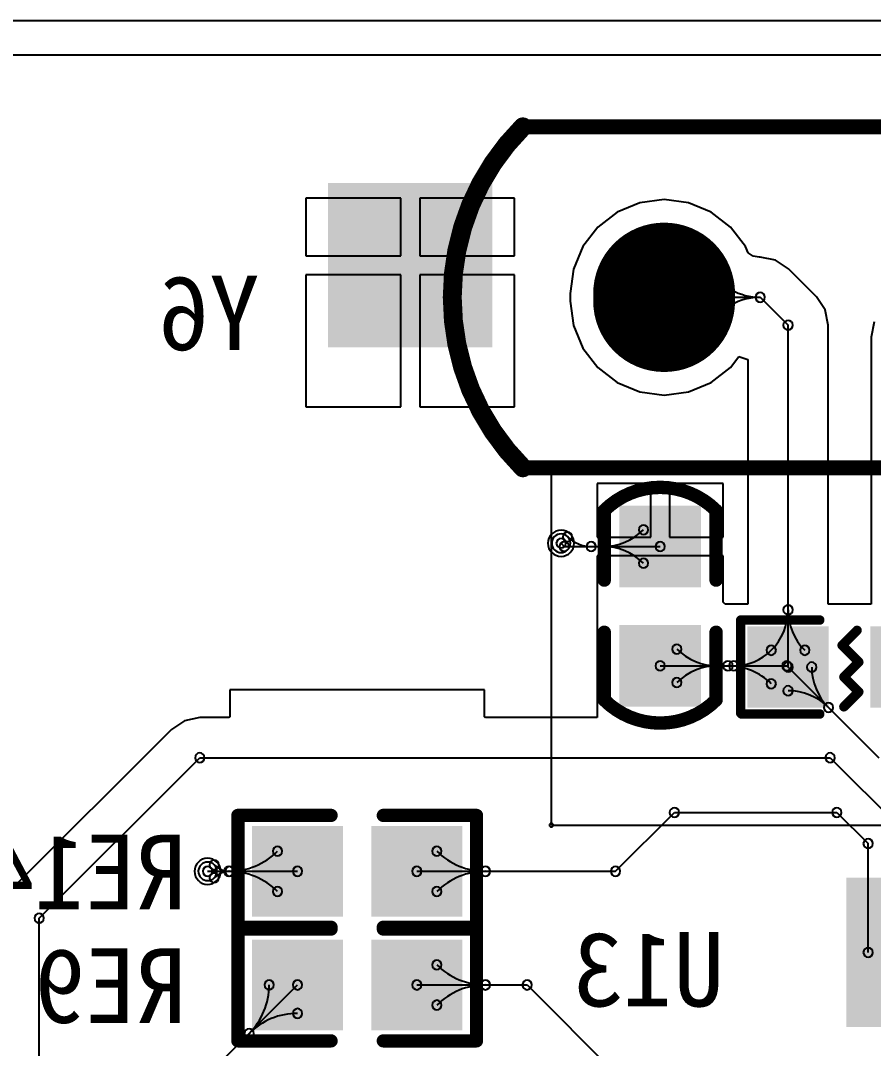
# Model space of a CAD drawing. Header units: inches. Extents: x 32166 to 66782, y 2386 to 7162.
# Drawn here: x 32838.2 to 32929.8, y 3450.6 to 3560.9 of the extents above; entities that cross this region are included whole.
import ezdxf

# ---------------------------------------------------------------- set-up
doc = ezdxf.new("R2010")
doc.units = ezdxf.units.IN
doc.header["$LTSCALE"] = 0.6431102362
doc.header["$MEASUREMENT"] = 0
for name, color, linetype in [('BOTTOMLAYER', 5, 'CONTINUOUS'), ('BOTTOMOVERLAY', 54, 'CONTINUOUS'), ('BOTTOMPASTE', 16, 'CONTINUOUS'), ('BOTTOMSOLDER', 6, 'CONTINUOUS'), ('KEEPOUTLAYER', 6, 'CONTINUOUS'), ('MULTILAYER', 9, 'CONTINUOUS')]:
    doc.layers.add(name, color=color, linetype=linetype)
doc.styles.get("Standard").update_dxf_attribs({"font": 'txt', "width": 0.8})

msp = doc.modelspace()

# ---------------------------------------------------------------- linework, layer by layer
at = {"layer": 'BOTTOMLAYER'}
for p, q in [((32581.9108280628, 3557.195072507204), (33935.43082358281, 3557.195072507204)), ((32879.03242838278, 3541.809662587204), (32868.84843046276, 3541.809662587204)), ((32868.84843046276, 3541.809662587204), (32868.84843046276, 3535.625656667204)), ((32879.03242838278, 3535.625656667204), (32879.03242838278, 3541.809662587204)), ((32891.2484263028, 3541.809662587204), (32881.06442838279, 3541.809662587204)), ((32881.06442838279, 3541.809662587204), (32881.06442838279, 3535.625656667204)), ((32891.2484263028, 3535.625656667204), (32891.2484263028, 3541.809662587204)), ((32904.6831568628, 3541.313996827206), (32902.25054806279, 3540.306368667205)), ((32907.29368758277, 3541.657668987204), (32904.6831568628, 3541.313996827206)), ((32909.90421830281, 3541.313996827206), (32907.29368758277, 3541.657668987204)), ((32912.33682710276, 3540.306368667205), (32909.90421830281, 3541.313996827206)), ((32902.25054806279, 3540.306368667205), (32900.16161142278, 3538.703466107205)), ((32914.42576374277, 3538.703466107205), (32912.33682710276, 3540.306368667205)), ((32900.16161142278, 3538.703466107205), (32898.55870886281, 3536.614529467204)), ((32916.02866630279, 3536.614529467204), (32914.42576374277, 3538.703466107205)), ((32898.55870886281, 3536.614529467204), (32897.5510807028, 3534.181920667206)), ((32916.30016182276, 3535.959107867204), (32916.02866630279, 3536.614529467204)), ((32916.83171270281, 3535.603914267203), (32916.30016182276, 3535.959107867204)), ((32868.84843046276, 3535.625656667204), (32879.03242838278, 3535.625656667204)), ((32881.06442838279, 3535.625656667204), (32891.2484263028, 3535.625656667204)), ((32917.50503622281, 3535.469985147205), (32916.83171270281, 3535.603914267203)), ((32917.54291270277, 3535.469985147205), (32917.50503622281, 3535.469985147205)), ((32917.60464486276, 3535.478113147206), (32917.54291270277, 3535.469985147205)), ((32917.60464486276, 3535.469985147205), (32917.60464486276, 3535.478113147206)), ((32917.60509190278, 3535.469985147205), (32917.60464486276, 3535.469985147205)), ((32919.25009750278, 3535.142772187204), (32917.60509190278, 3535.469985147205)), ((32920.64465910278, 3534.210957947203), (32919.25009750278, 3535.142772187204)), ((32879.03242838278, 3533.593656667204), (32868.84843046276, 3533.593656667204)), ((32868.84843046276, 3533.593656667204), (32868.84843046276, 3519.409666747206)), ((32879.03242838278, 3519.409666747206), (32879.03242838278, 3533.593656667204)), ((32891.2484263028, 3533.593656667204), (32881.06442838279, 3533.593656667204)), ((32881.06442838279, 3533.593656667204), (32881.06442838279, 3519.409666747206)), ((32891.2484263028, 3519.409666747206), (32891.2484263028, 3533.593656667204)), ((32897.5510807028, 3534.181920667206), (32897.2074085428, 3531.571389947205)), ((32923.62641590281, 3531.229201147204), (32920.64465910278, 3534.210957947203)), ((32897.2074085428, 3531.571389947205), (32897.2074085428, 3530.771391547203)), ((32897.2074085428, 3530.771391547203), (32897.5510807028, 3528.160860827205)), ((32907.29368758277, 3531.171390747206), (32917.60509190278, 3531.171390747206)), ((32917.60509190278, 3531.171390747206), (32920.58684870281, 3528.189633947206)), ((32924.55823014281, 3529.834639547205), (32923.62641590281, 3531.229201147204)), ((32924.8854431028, 3528.189633947206), (32924.55823014281, 3529.834639547205)), ((32897.5510807028, 3528.160860827205), (32898.55870886281, 3525.728252027204)), ((32920.58684870281, 3491.505633147206), (32920.58684870281, 3528.189633947206)), ((32924.8854431028, 3498.261626747206), (32924.8854431028, 3528.189633947206)), ((32929.82342662278, 3528.554642107205), (32929.49621366279, 3526.909636507206)), ((32929.49621366279, 3526.909636507206), (32929.49621366279, 3498.261667387205)), ((32898.55870886281, 3525.728252027204), (32900.16161142278, 3523.639315387203)), ((32914.42576374277, 3523.639315387203), (32915.32616326277, 3524.812734427205)), ((32915.32616326277, 3524.812734427205), (32916.28825430281, 3524.486151387204)), ((32900.16161142278, 3523.639315387203), (32902.25054806279, 3522.036412827203)), ((32912.33682710276, 3522.036412827203), (32914.42576374277, 3523.639315387203)), ((32916.28825430281, 3524.486151387204), (32916.28825430281, 3498.261626747206)), ((32902.25054806279, 3522.036412827203), (32904.6831568628, 3521.028784667205)), ((32909.90421830281, 3521.028784667205), (32912.33682710276, 3522.036412827203)), ((32904.6831568628, 3521.028784667205), (32907.29368758277, 3520.685112507204)), ((32907.29368758277, 3520.685112507204), (32909.90421830281, 3521.028784667205)), ((32868.84843046276, 3519.409666747206), (32879.03242838278, 3519.409666747206)), ((32881.06442838279, 3519.409666747206), (32891.2484263028, 3519.409666747206)), ((32905.85480806278, 3511.189657787205), (32900.11481446278, 3511.189657787205)), ((32900.11481446278, 3511.189657787205), (32900.11481446278, 3505.449664187205)), ((32905.85480806278, 3505.449664187205), (32905.85480806278, 3511.189657787205)), ((32913.62680166279, 3511.189657787205), (32907.88680806279, 3511.189657787205)), ((32907.88680806279, 3511.189657787205), (32907.88680806279, 3505.449664187205)), ((32913.62680166279, 3505.449664187205), (32913.62680166279, 3511.189657787205)), ((32900.11481446278, 3505.449664187205), (32905.85480806278, 3505.449664187205)), ((32907.88680806279, 3505.449664187205), (32913.62680166279, 3505.449664187205)), ((32896.23082934279, 3504.785647227205), (32896.58281238278, 3504.433664187205)), ((32896.58281238278, 3504.433664187205), (32906.87080806278, 3504.433664187205)), ((32913.62680166279, 3503.417664187205), (32900.11481446278, 3503.417664187205)), ((32900.11481446278, 3503.417664187205), (32900.11481446278, 3497.677670587205)), ((32913.62680166279, 3498.465720827206), (32913.62680166279, 3503.417664187205)), ((32913.83089574281, 3498.261626747206), (32913.62680166279, 3498.465720827206)), ((32916.28825430281, 3498.261626747206), (32913.83087542281, 3498.261626747206)), ((32913.83087542281, 3498.261626747206), (32913.83087542281, 3498.261626747206)), ((32913.83087542281, 3498.261626747206), (32913.83089574281, 3498.261626747206)), ((32927.03881446278, 3498.261626747206), (32924.8854431028, 3498.261626747206)), ((32929.49621366279, 3498.261667387205), (32927.03881446278, 3498.261667387205)), ((32927.03881446278, 3498.261667387205), (32927.03881446278, 3498.261626747206)), ((32900.11481446278, 3497.677670587205), (32900.11481446278, 3486.076271387205)), ((32906.87080806278, 3491.633649147205), (32920.45883270277, 3491.633649147205)), ((32920.45883270277, 3491.633649147205), (32920.58684870281, 3491.505633147206)), ((32920.58684870281, 3491.505633147206), (32930.34682918276, 3481.745652667205)), ((32888.02282950276, 3489.041670587203), (32860.69482726278, 3489.041670587203)), ((32860.69482726278, 3489.041670587203), (32860.69482726278, 3486.176448987206)), ((32888.02282950276, 3486.176448987206), (32888.02282950276, 3489.041670587203)), ((32857.46284998278, 3486.076271387205), (32855.81784438278, 3485.749058427204)), ((32860.60027830279, 3486.076271387205), (32857.46284998278, 3486.076271387205)), ((32860.6002986228, 3486.093563707205), (32860.60025798279, 3486.093563707205)), ((32860.60025798279, 3486.093563707205), (32860.60027830279, 3486.076271387205)), ((32860.69482726278, 3486.176448987206), (32860.6002986228, 3486.093563707205)), ((32888.1173581428, 3486.093563707205), (32888.02282950276, 3486.176448987206)), ((32888.11739878281, 3486.093563707205), (32888.1173581428, 3486.093563707205)), ((32888.1173784628, 3486.076271387205), (32888.11739878281, 3486.093563707205)), ((32900.11481446278, 3486.076271387205), (32888.1173784628, 3486.076271387205)), ((32855.81784438278, 3485.749058427204), (32854.42328278278, 3484.817244187203)), ((32854.42328278278, 3484.817244187203), (32837.19125222281, 3467.585213627206)), ((32840.23081942281, 3464.545646427205), (32857.46284998278, 3481.777676987205)), ((32857.46284998278, 3481.777676987205), (32925.09520646278, 3481.777676987205)), ((32925.09520646278, 3481.777676987205), (32935.57479942281, 3471.298084027205)), ((32902.07083798281, 3469.585676987206), (32908.39082534279, 3475.905664347205)), ((32908.39082534279, 3475.905664347205), (32925.83081078279, 3475.905664347205)), ((32925.83081078279, 3475.905664347205), (32929.17479190277, 3472.561683227204)), ((32929.17479190277, 3460.881665947205), (32929.17479190277, 3472.561683227204)), ((32858.31080358278, 3469.585676987206), (32867.95882086281, 3469.585676987206)), ((32880.75883590279, 3469.585676987206), (32902.07083798281, 3469.585676987206)), ((32840.23081942281, 3420.945489787204), (32840.23081942281, 3464.545646427205)), ((32844.63083094277, 3434.065687067205), (32867.95882086281, 3457.393676987203)), ((32880.75883590279, 3457.393676987203), (32892.58280006278, 3457.393676987203)), ((32892.58280006278, 3457.393676987203), (32902.69480422279, 3447.281672827203))]:
    msp.add_line(p, q, dxfattribs=at)
at = {"layer": 'BOTTOMLAYER', "const_width": 13.59999312}
msp.add_lwpolyline([(32907.29368758277, 3530.771391547207), (32907.29368758277, 3531.571389947205)], dxfattribs=at)
at = {"layer": 'BOTTOMLAYER', "const_width": 6.7999864}
for points in [[(32903.89368422277, 3531.571389947205, 1), (32910.69369094277, 3531.571389947205, 1)], [(32903.89368422277, 3530.771391547207, 1), (32910.69369094277, 3530.771391547207, 1)]]:
    msp.add_lwpolyline(points, format="xyb", close=True, dxfattribs=at)
at = {"layer": 'BOTTOMLAYER'}
for centre, radius, start, end in [((32912.22961878282, 3534.186533307204), 0.507999999972526, 0, 180), ((32912.22961878282, 3534.186533307204), 0.5080000000307336, 180, 0), ((32917.60463627143, 3537.469915096424), 6.298524349224356, 211.4190781525106, 270.0000781528054), ((32907.29368758277, 3531.171390747206), 0.5080000000307336, 0, 180), ((32917.60464486276, 3531.171390747206), 0.5080000000307336, 0, 180), ((32917.60464486276, 3531.171390747206), 0.5080000000307336, 0, 180), ((32917.60509190283, 3531.171390747206), 0.507999999972526, 0, 180), ((32917.60509190283, 3531.171390747206), 0.507999999972526, 0, 180), ((32907.29368758277, 3531.171390747206), 0.507999999972526, 180, 0), ((32917.60463627143, 3524.872866397987), 6.298524349181365, 89.9999218471946, 148.5809218475116), ((32917.60464486276, 3531.171390747206), 0.507999999972526, 180, 0), ((32917.60464486276, 3531.171390747206), 0.507999999972526, 180, 0), ((32917.60509190283, 3531.171390747206), 0.5080000000307336, 180, 0), ((32917.60509190283, 3531.171390747206), 0.5080000000307336, 180, 0), ((32912.22961878282, 3528.156248187204), 0.507999999972526, 0, 180), ((32912.22961878282, 3528.156248187204), 0.5080000000307336, 180, 0), ((32920.58684870281, 3528.189633947206), 0.507999999972526, 0, 180), ((32920.58684870281, 3528.189633947206), 0.507999999972526, 0, 180), ((32920.58684870281, 3528.189633947206), 0.5080000000307336, 180, 0), ((32920.58684870281, 3528.189633947206), 0.5080000000307336, 180, 0), ((32896.92662678281, 3505.481444667204), 0.507999999972526, 0, 180), ((32900.73871457798, 3510.565779104692), 6.132114917490853, 269.9998583967632, 314.9998583966582), ((32905.07476390275, 3506.229708347206), 0.5080000000307336, 0, 180), ((32905.07476390275, 3506.229708347206), 0.507999999972526, 180, 0), ((32896.23082934279, 3504.785647227205), 0.9999878400121816, 0, 180), ((32896.23082934279, 3504.785647227205), 0.507999999972526, 0, 180), ((32896.58281238278, 3504.433664187205), 0.5080000000307336, 0, 180), ((32896.58281238278, 3504.433664187205), 0.5080000000307336, 0, 180), ((32896.92662678281, 3505.481444667204), 0.5080000000307336, 180, 0), ((32899.45617730537, 3508.010973520353), 3.577309333180966, 224.9997545865437, 269.999754586559), ((32899.45616198279, 3504.433664187205), 0.507999999972526, 0, 180), ((32900.73869942274, 3504.433664187205), 0.5080000000307336, 0, 180), ((32900.73869942274, 3504.433664187205), 0.5080000000307336, 0, 180), ((32906.87080806278, 3504.433664187205), 0.5080000000307336, 0, 180), ((32896.23082934279, 3504.785647227205), 0.9999878400121816, 180, 0), ((32896.23082934279, 3504.785647227205), 0.5080000000307336, 180, 0), ((32896.58281238278, 3504.433664187205), 0.507999999972526, 180, 0), ((32896.58281238278, 3504.433664187205), 0.507999999972526, 180, 0), ((32899.45616198279, 3504.433664187205), 0.507999999972526, 180, 0), ((32900.73869942274, 3504.433664187205), 0.507999999972526, 180, 0), ((32900.73869942274, 3504.433664187205), 0.507999999972526, 180, 0), ((32900.73871457798, 3498.301549269718), 6.132114917506071, 45.00014160334177, 90.00014160323677), ((32906.87080806278, 3504.433664187205), 0.507999999972526, 180, 0), ((32905.07476390275, 3502.637620027204), 0.5080000000307336, 0, 180), ((32905.07476390275, 3502.637620027204), 0.507999999972526, 180, 0), ((32914.4547337853, 3497.637726632087), 6.13211491752426, 315.0001416028535, 0.0001416027416995382), ((32920.58684870281, 3497.637741787205), 0.507999999972526, 0, 180), ((32920.58684870281, 3497.637741787205), 0.507999999972526, 0, 180), ((32920.58684870281, 3497.637741787205), 0.5080000000307336, 180, 0), ((32920.58684870281, 3497.637741787205), 0.5080000000307336, 180, 0), ((32926.71896362025, 3497.637726632014), 6.132114917467701, 179.9998583965809, 224.9998583965846), ((32908.66685222281, 3493.429693307206), 0.507999999972526, 0, 180), ((32918.79080454278, 3493.301677307203), 0.5080000000307336, 0, 180), ((32918.79080454278, 3493.301677307203), 0.5080000000307336, 0, 180), ((32922.38289286284, 3493.301677307203), 0.507999999972526, 0, 180), ((32908.66685222281, 3493.429693307206), 0.5080000000307336, 180, 0), ((32913.00290154765, 3497.765764064623), 6.132114917436948, 225.0001416027798, 270.0001416028198), ((32914.76381779957, 3497.328678951735), 5.695029804577762, 269.9998939926209, 314.9998939924399), ((32918.79080454278, 3493.301677307203), 0.507999999972526, 180, 0), ((32918.79080454278, 3493.301677307203), 0.507999999972526, 180, 0), ((32922.38289286284, 3493.301677307203), 0.5080000000307336, 180, 0), ((32906.87080806278, 3491.633649147205), 0.5080000000307336, 0, 180), ((32906.87080806278, 3491.633649147205), 0.507999999972526, 180, 0), ((32913.00290154765, 3485.501534229787), 6.132114917441976, 89.99985839718013, 134.9998583972202), ((32913.00291670283, 3491.633649147205), 0.507999999972526, 0, 180), ((32913.00291670283, 3491.633649147205), 0.507999999972526, 0, 180), ((32913.00291670283, 3491.633649147205), 0.5080000000307336, 180, 0), ((32913.00291670283, 3491.633649147205), 0.5080000000307336, 180, 0), ((32914.14569318277, 3491.633649147205), 0.5080000000307336, 0, 180), ((32914.14569318277, 3491.633649147205), 0.507999999972526, 180, 0), ((32914.14570279623, 3485.06447364517), 6.569175502041375, 45.00008384783487, 90.0000838478258), ((32914.76380726282, 3491.633649147205), 0.507999999972526, 0, 180), ((32914.76380726282, 3491.633649147205), 0.5080000000307336, 180, 0), ((32920.45883270277, 3491.633649147205), 0.5080000000307336, 0, 180), ((32920.45883270277, 3491.633649147205), 0.5080000000307336, 0, 180), ((32920.45883270277, 3491.633649147205), 0.507999999972526, 180, 0), ((32920.45883270277, 3491.633649147205), 0.507999999972526, 180, 0), ((32920.58684870281, 3491.505633147206), 0.507999999972526, 0, 180), ((32920.58684870281, 3491.505633147206), 0.507999999972526, 0, 180), ((32920.58684870281, 3491.505633147206), 0.507999999972526, 0, 180), ((32923.12684870284, 3491.505633147206), 0.507999999972526, 0, 180), ((32920.58684870281, 3491.505633147206), 0.5080000000307336, 180, 0), ((32920.58684870281, 3491.505633147206), 0.5080000000307336, 180, 0), ((32920.58684870281, 3491.505633147206), 0.5080000000307336, 180, 0), ((32923.12684870284, 3491.505633147206), 0.5080000000307336, 180, 0), ((32929.25896362029, 3491.505617992088), 6.132114917519149, 179.9998583972583, 224.9998583971465), ((32908.66685222281, 3489.837604987204), 0.507999999972526, 0, 180), ((32908.66685222281, 3489.837604987204), 0.5080000000307336, 180, 0), ((32918.79080454278, 3489.709588987205), 0.5080000000307336, 0, 180), ((32918.79080454278, 3489.709588987205), 0.507999999972526, 180, 0), ((32920.58684870281, 3488.965633147205), 0.507999999972526, 0, 180), ((32920.58684870281, 3488.965633147205), 0.5080000000307336, 180, 0), ((32920.58686385799, 3482.833518229787), 6.132114917436949, 45.00014160310226, 90.00014160323677), ((32924.92289286276, 3487.169568667205), 0.5080000000307336, 0, 180), ((32924.92289286276, 3487.169568667205), 0.507999999972526, 180, 0), ((32924.92291318282, 3487.169588987204), 0.507999999972526, 0, 180), ((32924.92291318282, 3487.169588987204), 0.5080000000307336, 180, 0), ((32857.46284998284, 3481.777676987205), 0.507999999972526, 0, 180), ((32857.46284998284, 3481.777676987205), 0.507999999972526, 0, 180), ((32857.46284998284, 3481.777676987205), 0.5080000000307336, 180, 0), ((32857.46284998284, 3481.777676987205), 0.5080000000307336, 180, 0), ((32925.09520646284, 3481.777676987205), 0.507999999972526, 0, 180), ((32925.09520646284, 3481.777676987205), 0.507999999972526, 0, 180), ((32925.09520646284, 3481.777676987205), 0.5080000000307336, 180, 0), ((32925.09520646284, 3481.777676987205), 0.5080000000307336, 180, 0), ((32908.39082534279, 3475.905664347205), 0.507999999972526, 0, 180), ((32908.39082534279, 3475.905664347205), 0.507999999972526, 0, 180), ((32925.83081078279, 3475.905664347205), 0.507999999972526, 0, 180), ((32925.83081078279, 3475.905664347205), 0.507999999972526, 0, 180), ((32908.39082534279, 3475.905664347205), 0.5080000000307336, 180, 0), ((32908.39082534279, 3475.905664347205), 0.5080000000307336, 180, 0), ((32925.83081078279, 3475.905664347205), 0.5080000000307336, 180, 0), ((32925.83081078279, 3475.905664347205), 0.5080000000307336, 180, 0), ((32929.17479190283, 3472.561683227204), 0.507999999972526, 0, 180), ((32929.17479190283, 3472.561683227204), 0.507999999972526, 0, 180), ((32860.6002988696, 3476.944199329462), 7.358522342273755, 269.999998078384, 314.9999980782104), ((32865.80355974281, 3471.740938107205), 0.507999999972526, 0, 180), ((32865.80355974281, 3471.740938107205), 0.5080000000307336, 180, 0), ((32882.91409702279, 3471.740938107205), 0.507999999972526, 0, 180), ((32882.91409702279, 3471.740938107205), 0.5080000000307336, 180, 0), ((32888.117357896, 3476.944199329462), 7.358522342256042, 225.0000019217896, 270.000001921616), ((32929.17479190283, 3472.561683227204), 0.5080000000307336, 180, 0), ((32929.17479190283, 3472.561683227204), 0.5080000000307336, 180, 0), ((32859.00660102273, 3470.281474427205), 0.5080000000307336, 0, 180), ((32858.31080358278, 3469.585676987206), 0.9999878400121816, 0, 180), ((32858.31080358278, 3469.585676987206), 0.9999878400121816, 180, 0), ((32858.31080358283, 3469.585676987206), 0.507999999972526, 0, 180), ((32858.31080358283, 3469.585676987206), 0.5080000000307336, 180, 0), ((32859.00660102273, 3470.281474427205), 0.507999999972526, 180, 0), ((32860.68638939096, 3471.961241231185), 2.375564244028107, 224.9996322319025, 269.9996322317908), ((32860.68638939096, 3467.210112743227), 2.375564244045302, 90.00036776820914, 135.0003677681067), ((32860.6002986228, 3469.585676987206), 0.507999999972526, 0, 180), ((32860.6002986228, 3469.585676987206), 0.507999999972526, 0, 180), ((32860.6002986228, 3469.585676987206), 0.5080000000307336, 180, 0), ((32860.6002986228, 3469.585676987206), 0.5080000000307336, 180, 0), ((32860.68637414282, 3469.585676987206), 0.507999999972526, 0, 180), ((32860.68637414282, 3469.585676987206), 0.507999999972526, 0, 180), ((32860.68637414282, 3469.585676987206), 0.5080000000307336, 180, 0), ((32860.68637414282, 3469.585676987206), 0.5080000000307336, 180, 0), ((32860.6002988696, 3462.22715464495), 7.358522342256042, 45.00000192178959, 90.00000192161603), ((32867.95882086275, 3469.585676987206), 0.5080000000307336, 0, 180), ((32867.95882086275, 3469.585676987206), 0.507999999972526, 180, 0), ((32880.75883590279, 3469.585676987206), 0.507999999972526, 0, 180), ((32880.75883590279, 3469.585676987206), 0.507999999972526, 180, 0), ((32888.117357896, 3462.22715464495), 7.358522342271182, 89.99999807838398, 134.9999980782104), ((32888.1173581428, 3469.585676987206), 0.507999999972526, 0, 180), ((32888.1173581428, 3469.585676987206), 0.507999999972526, 0, 180), ((32888.1173581428, 3469.585676987206), 0.5080000000307336, 180, 0), ((32888.1173581428, 3469.585676987206), 0.5080000000307336, 180, 0), ((32902.07083798276, 3469.585676987206), 0.5080000000307336, 0, 180), ((32902.07083798276, 3469.585676987206), 0.5080000000307336, 0, 180), ((32902.07083798276, 3469.585676987206), 0.507999999972526, 180, 0), ((32902.07083798276, 3469.585676987206), 0.507999999972526, 180, 0), ((32859.00660102273, 3468.889879547203), 0.5080000000307336, 0, 180), ((32859.00660102273, 3468.889879547203), 0.507999999972526, 180, 0), ((32865.80355974281, 3467.430415867204), 0.507999999972526, 0, 180), ((32865.80355974281, 3467.430415867204), 0.5080000000307336, 180, 0), ((32882.91409702279, 3467.430415867204), 0.507999999972526, 0, 180), ((32882.91409702279, 3467.430415867204), 0.5080000000307336, 180, 0), ((32840.23081942281, 3464.545646427205), 0.507999999972526, 0, 180), ((32840.23081942281, 3464.545646427205), 0.507999999972526, 0, 180), ((32840.23081942281, 3464.545646427205), 0.5080000000307336, 180, 0), ((32840.23081942281, 3464.545646427205), 0.5080000000307336, 180, 0), ((32929.17479190283, 3460.881665947205), 0.507999999972526, 0, 180), ((32929.17479190283, 3460.881665947205), 0.5080000000307336, 180, 0), ((32882.91409702279, 3459.548938107206), 0.507999999972526, 0, 180), ((32882.91409702279, 3459.548938107206), 0.5080000000307336, 180, 0), ((32888.117357896, 3464.752199329459), 7.358522342256042, 225.0000019217896, 270.000001921616), ((32857.55229852052, 3457.393676740388), 7.358522342285146, 315.000001922112, 1.921772357184602e-06), ((32864.9108208628, 3457.393676987203), 0.507999999972526, 0, 180), ((32864.9108208628, 3457.393676987203), 0.5080000000307336, 180, 0), ((32867.95882086275, 3457.393676987203), 0.5080000000307336, 0, 180), ((32867.95882086275, 3457.393676987203), 0.507999999972526, 180, 0), ((32880.75883590279, 3457.393676987203), 0.507999999972526, 0, 180), ((32880.75883590279, 3457.393676987203), 0.507999999972526, 180, 0), ((32888.117357896, 3450.035154644947), 7.358522342273755, 89.99999807838398, 134.9999980782104), ((32888.1173581428, 3457.393676987203), 0.507999999972526, 0, 180), ((32888.1173581428, 3457.393676987203), 0.507999999972526, 0, 180), ((32888.1173581428, 3457.393676987203), 0.5080000000307336, 180, 0), ((32888.1173581428, 3457.393676987203), 0.5080000000307336, 180, 0), ((32892.58280006278, 3457.393676987203), 0.5080000000307336, 0, 180), ((32892.58280006278, 3457.393676987203), 0.5080000000307336, 0, 180), ((32892.58280006278, 3457.393676987203), 0.507999999972526, 180, 0), ((32892.58280006278, 3457.393676987203), 0.507999999972526, 180, 0), ((32882.91409702279, 3455.238415867205), 0.507999999972526, 0, 180), ((32882.91409702279, 3455.238415867205), 0.5080000000307336, 180, 0), ((32867.95882061601, 3446.987154644952), 7.358522342271182, 89.99999807838398, 134.9999980782104), ((32867.95882086275, 3454.345676987205), 0.5080000000307336, 0, 180), ((32867.95882086275, 3454.345676987205), 0.507999999972526, 180, 0), ((32862.75555974274, 3452.190415867206), 0.5080000000307336, 0, 180), ((32862.75555974274, 3452.190415867206), 0.5080000000307336, 0, 180), ((32862.75555974274, 3452.190415867206), 0.507999999972526, 180, 0), ((32862.75555974274, 3452.190415867206), 0.507999999972526, 180, 0)]:
    msp.add_arc(centre, radius, start, end, dxfattribs=at)
for points in [[(32872.04842406278, 3542.609660987206), (32872.04842406278, 3526.609652347206), (32888.04843270278, 3542.609660987206), (32888.04843270278, 3526.609652347206)], [(32910.42680806277, 3500.877664187205), (32910.42680806277, 3507.989664187202), (32903.3148080628, 3500.877664187205), (32903.3148080628, 3507.989664187202)], [(32910.42680806277, 3488.077649147204), (32910.42680806277, 3495.189649147202), (32903.3148080628, 3488.077649147204), (32903.3148080628, 3495.189649147202)], [(32924.14284870279, 3495.061633147207), (32917.03084870282, 3495.061633147207), (32924.14284870279, 3487.949633147206), (32917.03084870282, 3487.949633147206)], [(32863.8948208628, 3465.521676987204), (32872.02282086283, 3465.521676987204), (32863.8948208628, 3473.649676987201), (32872.02282086283, 3473.649676987201)], [(32876.69483590277, 3465.521676987204), (32884.8228359028, 3465.521676987204), (32876.69483590277, 3473.649676987201), (32884.8228359028, 3473.649676987201)], [(32930.69478886283, 3468.081651547205), (32927.65479494282, 3468.081651547205), (32930.69478886283, 3453.681680347205), (32927.65479494282, 3453.681680347205)], [(32863.8948208628, 3453.329676987205), (32872.02282086283, 3453.329676987205), (32863.8948208628, 3461.457676987202), (32872.02282086283, 3461.457676987202)], [(32876.69483590277, 3453.329676987205), (32884.8228359028, 3453.329676987205), (32876.69483590277, 3461.457676987202), (32884.8228359028, 3461.457676987202)]]:
    msp.add_solid(points, dxfattribs=at)
at = {"layer": 'BOTTOMOVERLAY'}
for p, q in [((32895.19083142281, 3474.545646747205), (32895.19083142281, 3513.273656667205)), ((32895.19083142281, 3513.273656667205), (32974.07083622279, 3513.273656667205)), ((32895.19083142281, 3474.545646747205), (33020.05485398276, 3474.545646747205))]:
    msp.add_line(p, q, dxfattribs=at)
for points, const_width in [([(32892.1337890228, 3512.883431387205, -0.414213562372877), (32892.1337890228, 3549.459350107207)], 2.032), ([(32900.87077942281, 3508.295439547202, -0.414213562372877), (32912.87079606281, 3508.295439547202)], 1.43999712), ([(32912.87081638281, 3487.975439547203, -0.414213562372877), (32900.87079974281, 3487.975439547203)], 1.43999712)]:
    msp.add_lwpolyline(points, format="xyb", dxfattribs=dict(at, const_width=const_width))
for points, const_width in [([(32891.62578902277, 3549.459350107207, 1), (32892.64178902277, 3549.459350107207, 1)], 1.016), ([(32891.73374918278, 3549.459390747206, 1), (32892.53374758281, 3549.459390747206, 1)], 0.7999984), ([(32891.62578902277, 3512.883431387205, 1), (32892.64178902277, 3512.883431387205, 1)], 1.016), ([(32891.73374918278, 3512.883390747205, 1), (32892.53374758281, 3512.883390747205, 1)], 0.7999984), ([(32901.23076854279, 3508.295439547202, 1), (32900.51079030277, 3508.295439547202, 1)], 0.71999856), ([(32901.2307888628, 3508.295439547202, 1), (32900.51081062277, 3508.295439547202, 1)], 0.71999856), ([(32913.23078518279, 3508.295439547202, 1), (32912.51080694277, 3508.295439547202, 1)], 0.71999856), ([(32913.23078518279, 3508.295439547202, 1), (32912.51080694277, 3508.295439547202, 1)], 0.71999856), ([(32901.2307888628, 3500.833630747204, 1), (32900.51081062277, 3500.833630747204, 1)], 0.71999856), ([(32913.23078518279, 3500.833630747204, 1), (32912.51080694277, 3500.833630747204, 1)], 0.71999856), ([(32915.76564422279, 3496.545643387204, 1), (32915.25764422282, 3496.545643387204, 1)], 0.508), ([(32915.76564422279, 3496.545643387204, 1), (32915.25764422282, 3496.545643387204, 1)], 0.508), ([(32924.24564758281, 3496.545643387204, 1), (32923.73764758278, 3496.545643387204, 1)], 0.508), ([(32901.2307888628, 3495.233641947203, 1), (32900.51081062277, 3495.233641947203, 1)], 0.71999856), ([(32913.23078518279, 3495.233641947203, 1), (32912.51080694277, 3495.233641947203, 1)], 0.71999856), ([(32928.24557862279, 3495.441515547207, 1), (32927.73757862282, 3495.441515547207, 1)], 0.508), ([(32926.64564278279, 3493.841539067207, 1), (32926.13764278282, 3493.841539067207, 1)], 0.508), ([(32926.83524870279, 3493.638379707207, 1), (32926.32724870282, 3493.638379707207, 1)], 0.508), ([(32928.43516422278, 3492.038464187206, 1), (32927.92716422281, 3492.038464187206, 1)], 0.508), ([(32928.43516422278, 3492.038464187206, 1), (32927.92716422281, 3492.038464187206, 1)], 0.508), ([(32926.83526902279, 3490.438447067207, 1), (32926.32726902282, 3490.438447067207, 1)], 0.508), ([(32926.83526902279, 3490.438447067207, 1), (32926.32726902282, 3490.438447067207, 1)], 0.508), ([(32901.2307888628, 3487.975439547203, 1), (32900.51081062277, 3487.975439547203, 1)], 0.71999856), ([(32901.2307888628, 3487.975439547203, 1), (32900.51081062277, 3487.975439547203, 1)], 0.71999856), ([(32913.23078518279, 3487.975439547203, 1), (32912.51080694277, 3487.975439547203, 1)], 0.71999856), ([(32913.2308055028, 3487.975439547203, 1), (32912.51082726277, 3487.975439547203, 1)], 0.71999856), ([(32928.43518454279, 3488.838368987204, 1), (32927.92718454282, 3488.838368987204, 1)], 0.508), ([(32928.43518454279, 3488.838368987204, 1), (32927.92718454282, 3488.838368987204, 1)], 0.508), ([(32928.43528614281, 3488.838409627208, 1), (32927.92728614277, 3488.838409627208, 1)], 0.508), ([(32928.43528614281, 3488.838409627208, 1), (32927.92728614277, 3488.838409627208, 1)], 0.508), ([(32926.83524870279, 3487.238372187205, 1), (32926.32724870282, 3487.238372187205, 1)], 0.508), ([(32915.76564422279, 3486.545643067207, 1), (32915.25764422282, 3486.545643067207, 1)], 0.508), ([(32915.76564422279, 3486.545643067207, 1), (32915.25764422282, 3486.545643067207, 1)], 0.508), ([(32915.84564406279, 3486.545643067207, 1), (32915.33764406282, 3486.545643067207, 1)], 0.508), ([(32915.84564406279, 3486.545643067207, 1), (32915.33764406282, 3486.545643067207, 1)], 0.508), ([(32915.84564406279, 3486.465622907204, 1), (32915.33764406282, 3486.465622907204, 1)], 0.508), ([(32915.84564406279, 3486.465622907204, 1), (32915.33764406282, 3486.465622907204, 1)], 0.508), ([(32924.24568822281, 3486.465622907204, 1), (32923.73768822278, 3486.465622907204, 1)], 0.508), ([(32861.55881334282, 3475.230085307203, 1), (32861.55881334282, 3475.941285307204, 1)], 0.7111999999999999), ([(32861.55881334282, 3475.230085307203, 1), (32861.55881334282, 3475.941285307204, 1)], 0.7111999999999999), ([(32871.55881366279, 3475.230085307203, 1), (32871.55881366279, 3475.941285307204, 1)], 0.7111999999999999), ([(32877.1588024628, 3475.230085307203, 1), (32877.1588024628, 3475.941285307204, 1)], 0.7111999999999999), ([(32887.15880278283, 3475.230085307203, 1), (32887.15880278283, 3475.941285307204, 1)], 0.7111999999999999), ([(32887.15880278283, 3475.230085307203, 1), (32887.15880278283, 3475.941285307204, 1)], 0.7111999999999999), ([(32861.55881334282, 3463.230088987204, 1), (32861.55881334282, 3463.941288987202, 1)], 0.7111999999999999), ([(32861.55881334282, 3463.230068667204, 1), (32861.55881334282, 3463.941268667202, 1)], 0.7111999999999999), ([(32861.55881334282, 3463.038085307204, 1), (32861.55881334282, 3463.749285307205, 1)], 0.7111999999999999), ([(32861.55881334282, 3463.038085307204, 1), (32861.55881334282, 3463.749285307205, 1)], 0.7111999999999999), ([(32871.55881366279, 3463.230088987204, 1), (32871.55881366279, 3463.941288987202, 1)], 0.7111999999999999), ([(32871.55881366279, 3463.038085307204, 1), (32871.55881366279, 3463.749285307205, 1)], 0.7111999999999999), ([(32877.1588024628, 3463.230088987204, 1), (32877.1588024628, 3463.941288987202, 1)], 0.7111999999999999), ([(32877.1588024628, 3463.038085307204, 1), (32877.1588024628, 3463.749285307205, 1)], 0.7111999999999999), ([(32887.15880278283, 3463.230088987204, 1), (32887.15880278283, 3463.941288987202, 1)], 0.7111999999999999), ([(32887.15880278283, 3463.230068667204, 1), (32887.15880278283, 3463.941268667202, 1)], 0.7111999999999999), ([(32887.15880278283, 3463.038085307204, 1), (32887.15880278283, 3463.749285307205, 1)], 0.7111999999999999), ([(32887.15880278283, 3463.038085307204, 1), (32887.15880278283, 3463.749285307205, 1)], 0.7111999999999999), ([(32861.55881334282, 3451.038088987205, 1), (32861.55881334282, 3451.749288987203, 1)], 0.7111999999999999), ([(32861.55881334282, 3451.038068667205, 1), (32861.55881334282, 3451.749268667203, 1)], 0.7111999999999999), ([(32871.55881366279, 3451.038088987205, 1), (32871.55881366279, 3451.749288987203, 1)], 0.7111999999999999), ([(32877.1588024628, 3451.038088987205, 1), (32877.1588024628, 3451.749288987203, 1)], 0.7111999999999999), ([(32887.15880278283, 3451.038088987205, 1), (32887.15880278283, 3451.749288987203, 1)], 0.7111999999999999), ([(32887.15880278283, 3451.038068667205, 1), (32887.15880278283, 3451.749268667203, 1)], 0.7111999999999999)]:
    msp.add_lwpolyline(points, format="xyb", close=True, dxfattribs=dict(at, const_width=const_width))
for points, const_width in [([(32892.1337483828, 3549.459390747206), (32963.1336571828, 3549.459390747206)], 1.5999968), ([(32892.1337483828, 3512.883390747205), (32963.1336571828, 3512.883390747205)], 1.5999968), ([(32900.87079974281, 3500.833630747204), (32900.87079974281, 3508.295439547202)], 1.43999712), ([(32912.87079606281, 3500.833630747204), (32912.87079606281, 3508.295439547202)], 1.43999712), ([(32915.51164422277, 3496.545643387204), (32923.99164758279, 3496.545643387204)], 1.016), ([(32915.51164422277, 3486.545643067207), (32915.51164422277, 3496.545643387204)], 1.016), ([(32900.87079974281, 3487.975439547203), (32900.87079974281, 3495.233641947203)], 1.43999712), ([(32912.87079606281, 3487.975439547203), (32912.87079606281, 3495.233641947203)], 1.43999712), ([(32926.39164278278, 3493.841539067207), (32927.99157862278, 3495.441515547207)], 1.016), ([(32926.58124870277, 3493.638379707207), (32928.18116422277, 3492.038464187206)], 1.016), ([(32926.58126902278, 3490.438447067207), (32928.18116422277, 3492.038464187206)], 1.016), ([(32926.58126902278, 3490.438447067207), (32928.18128614279, 3488.838409627208)], 1.016), ([(32926.58124870277, 3487.238372187205), (32928.18118454277, 3488.838368987204)], 1.016), ([(32928.18118454277, 3488.838368987204), (32928.18128614279, 3488.838409627208)], 1.016), ([(32915.51164422277, 3486.545643067207), (32915.59164406278, 3486.545643067207)], 1.016), ([(32915.59164406278, 3486.465622907204), (32915.59164406278, 3486.545643067207)], 1.016), ([(32915.59164406278, 3486.465622907204), (32923.9916882228, 3486.465622907204)], 1.016), ([(32871.55881366279, 3475.585685307202), (32861.55881334282, 3475.585685307202)], 1.4224), ([(32861.55881334282, 3463.585668667203), (32861.55881334282, 3475.585685307202)], 1.4224), ([(32887.15880278283, 3475.585685307202), (32877.1588024628, 3475.585685307202)], 1.4224), ([(32887.15880278283, 3463.585668667203), (32887.15880278283, 3475.585685307202)], 1.4224), ([(32871.55881366279, 3463.585688987203), (32861.55881334282, 3463.585688987203)], 1.4224), ([(32861.55881334282, 3451.393668667204), (32861.55881334282, 3463.393685307203)], 1.4224), ([(32861.55881334282, 3463.393685307203), (32871.55881366279, 3463.393685307203)], 1.4224), ([(32887.15880278283, 3463.585688987203), (32877.1588024628, 3463.585688987203)], 1.4224), ([(32877.1588024628, 3463.393685307203), (32887.15880278283, 3463.393685307203)], 1.4224), ([(32887.15880278283, 3451.393668667204), (32887.15880278283, 3463.393685307203)], 1.4224), ([(32861.55881334282, 3451.393688987204), (32871.55881366279, 3451.393688987204)], 1.4224), ([(32877.1588024628, 3451.393688987204), (32887.15880278283, 3451.393688987204)], 1.4224)]:
    msp.add_lwpolyline(points, dxfattribs=dict(at, const_width=const_width))
for centre, radius, start, end in [((32895.19083142275, 3513.273656667205), 0.1999894400360063, 0, 180), ((32895.19083142275, 3513.273656667205), 0.1999894400360063, 0, 180), ((32895.19083142275, 3513.273656667205), 0.1999894399777986, 180, 0), ((32895.19083142275, 3513.273656667205), 0.1999894399777986, 180, 0), ((32895.19083142275, 3474.545646747205), 0.1999894400360063, 0, 180), ((32895.19083142275, 3474.545646747205), 0.1999894400360063, 0, 180), ((32895.19083142275, 3474.545646747205), 0.1999894399777986, 180, 0), ((32895.19083142275, 3474.545646747205), 0.1999894399777986, 180, 0)]:
    msp.add_arc(centre, radius, start, end, dxfattribs=at)
at = {"layer": 'BOTTOMPASTE'}
for points in [[(32872.04842406278, 3542.609660987206), (32872.04842406278, 3526.609652347206), (32888.04843270278, 3542.609660987206), (32888.04843270278, 3526.609652347206)], [(32910.42680806277, 3500.877664187205), (32910.42680806277, 3507.989664187202), (32903.3148080628, 3500.877664187205), (32903.3148080628, 3507.989664187202)], [(32910.42680806277, 3488.077649147204), (32910.42680806277, 3495.189649147202), (32903.3148080628, 3488.077649147204), (32903.3148080628, 3495.189649147202)], [(32924.14284870279, 3495.061633147207), (32917.03084870282, 3495.061633147207), (32924.14284870279, 3487.949633147206), (32917.03084870282, 3487.949633147206)], [(32863.8948208628, 3465.521676987204), (32872.02282086283, 3465.521676987204), (32863.8948208628, 3473.649676987201), (32872.02282086283, 3473.649676987201)], [(32876.69483590277, 3465.521676987204), (32884.8228359028, 3465.521676987204), (32876.69483590277, 3473.649676987201), (32884.8228359028, 3473.649676987201)], [(32930.69478886283, 3468.081651547205), (32927.65479494282, 3468.081651547205), (32930.69478886283, 3453.681680347205), (32927.65479494282, 3453.681680347205)], [(32863.8948208628, 3453.329676987205), (32872.02282086283, 3453.329676987205), (32863.8948208628, 3461.457676987202), (32872.02282086283, 3461.457676987202)], [(32876.69483590277, 3453.329676987205), (32884.8228359028, 3453.329676987205), (32876.69483590277, 3461.457676987202), (32884.8228359028, 3461.457676987202)]]:
    msp.add_solid(points, dxfattribs=at)
at = {"layer": 'BOTTOMSOLDER', "const_width": 15.22559312}
msp.add_lwpolyline([(32907.29368758277, 3530.771391547207), (32907.29368758277, 3531.571389947205)], dxfattribs=at)
at = {"layer": 'BOTTOMSOLDER', "const_width": 7.612786399999999}
for points in [[(32903.48728422279, 3531.571389947205, 1), (32911.10009094281, 3531.571389947205, 1)], [(32903.48728422279, 3530.771391547207, 1), (32911.10009094281, 3530.771391547207, 1)]]:
    msp.add_lwpolyline(points, format="xyb", close=True, dxfattribs=at)
at = {"layer": 'BOTTOMSOLDER'}
for centre, start, end in [((32896.23082934279, 3504.785647227205), 0, 180), ((32896.23082934279, 3504.785647227205), 180, 0), ((32858.31080358278, 3469.585676987206), 0, 180), ((32858.31080358278, 3469.585676987206), 180, 0)]:
    msp.add_arc(centre, 1.406387839990202, start, end, dxfattribs=at)
for points in [[(32871.23562406277, 3543.422460987205), (32871.23562406277, 3525.796852347206), (32888.86123270279, 3543.422460987205), (32888.86123270279, 3525.796852347206)], [(32911.23960806278, 3500.064864187205), (32911.23960806278, 3508.802464187202), (32902.50200806279, 3500.064864187205), (32902.50200806279, 3508.802464187202)], [(32911.23960806278, 3487.264849147205), (32911.23960806278, 3496.002449147201), (32902.50200806279, 3487.264849147205), (32902.50200806279, 3496.002449147201)], [(32924.9556487028, 3495.874433147206), (32916.21804870281, 3495.874433147206), (32924.9556487028, 3487.136833147206), (32916.21804870281, 3487.136833147206)], [(32938.16360806278, 3495.874473787206), (32929.42600806279, 3495.874473787206), (32938.16360806278, 3487.136873787205), (32929.42600806279, 3487.136873787205)], [(32863.08202086278, 3464.708876987204), (32872.83562086278, 3464.708876987204), (32863.08202086278, 3474.462476987204), (32872.83562086278, 3474.462476987204)], [(32875.88203590282, 3464.708876987204), (32885.63563590281, 3464.708876987204), (32875.88203590282, 3474.462476987204), (32885.63563590281, 3474.462476987204)], [(32931.50758886279, 3468.894451547205), (32926.84199494281, 3468.894451547205), (32931.50758886279, 3452.868880347205), (32926.84199494281, 3452.868880347205)], [(32863.08202086278, 3452.516876987205), (32872.83562086278, 3452.516876987205), (32863.08202086278, 3462.270476987205), (32872.83562086278, 3462.270476987205)], [(32875.88203590282, 3452.516876987205), (32885.63563590281, 3452.516876987205), (32875.88203590282, 3462.270476987205), (32885.63563590281, 3462.270476987205)]]:
    msp.add_solid(points, dxfattribs=at)
at = {"layer": 'KEEPOUTLAYER'}
msp.add_line((32498.87083158281, 3560.865596027206), (34258.87082694279, 3560.865596027206), dxfattribs=at)
at = {"layer": 'MULTILAYER', "const_width": 13.59999312}
msp.add_lwpolyline([(32907.29368758277, 3530.771391547207), (32907.29368758277, 3531.571389947205)], dxfattribs=at)
at = {"layer": 'MULTILAYER', "const_width": 6.7999864}
for points in [[(32903.89368422277, 3531.571389947205, 1), (32910.69369094277, 3531.571389947205, 1)], [(32903.89368422277, 3530.771391547207, 1), (32910.69369094277, 3530.771391547207, 1)]]:
    msp.add_lwpolyline(points, format="xyb", close=True, dxfattribs=at)
at = {"layer": 'MULTILAYER'}
for centre, start, end in [((32896.23082934279, 3504.785647227205), 0, 180), ((32896.23082934279, 3504.785647227205), 180, 0), ((32858.31080358278, 3469.585676987206), 0, 180), ((32858.31080358278, 3469.585676987206), 180, 0)]:
    msp.add_arc(centre, 0.9999878400121816, start, end, dxfattribs=at)

# ---------------------------------------------------------------- texts
at = {"layer": 'BOTTOMOVERLAY', "text_generation_flag": 2}
for s, p in [('Y6', (32863.91083302279, 3525.505666747204)), ('RE14', (32856.0708283828, 3465.521656667204)), ('U13', (32913.76682678278, 3455.089653147204)), ('RE9', (32856.0708283828, 3453.329656667205))]:
    msp.add_text(s, height=8.00000432, rotation=359.9999999998176, dxfattribs=at).set_placement(p)

doc.saveas('drawing.dxf')
